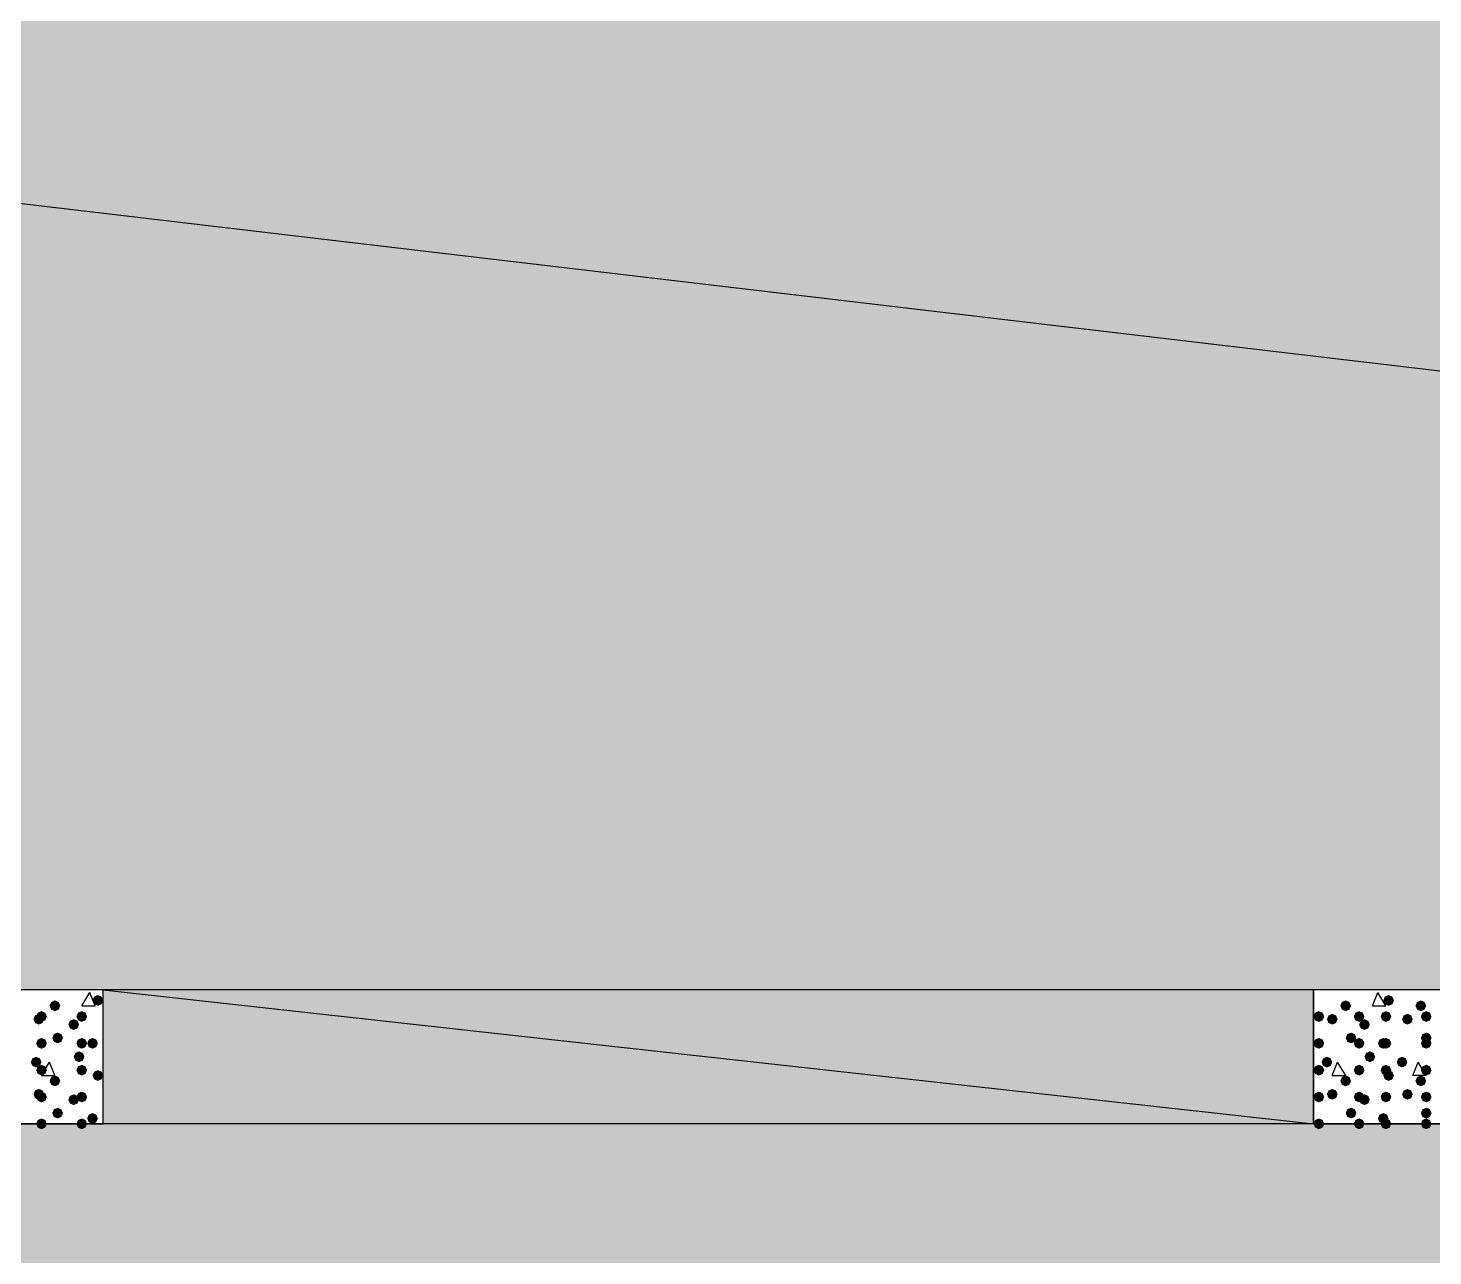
# Model space of a CAD drawing. Header units: millimetres. Extents: x 0 to 420, y 0 to 297.
# Drawn here: x 88.82 to 110.98, y 119.37 to 138.75 of the extents above; entities that cross this region are included whole.
import ezdxf

# ---------------------------------------------------------------- set-up
doc = ezdxf.new("R2010")
doc.units = ezdxf.units.MM
doc.layers.get('0').update_dxf_attribs({"linetype": 'CONTINUOUS'})

msp = doc.modelspace()

# ---------------------------------------------------------------- hatches: boundary and pattern name
at = {"true_color": 0x000008}
h = msp.add_hatch(color=0, dxfattribs=at)
h.paths.add_polyline_path([(193.844333, 142.621), (32.469667, 142.621), (193.844333, 123.571)], flags=0)
h.paths.add_polyline_path([(32.469667, 142.621), (193.844333, 123.571), (32.469667, 123.571)], flags=0)
at = {"true_color": 0x000007}
for points in [[(90.000667, 123.401667), (89.975796, 123.341871), (89.916, 123.317), (89.856204, 123.341871), (89.831333, 123.401667), (89.856204, 123.461462), (89.916, 123.486333), (89.975796, 123.461463)], [(110.363, 123.401667), (110.338129, 123.341871), (110.278333, 123.317), (110.218538, 123.341871), (110.193667, 123.401667), (110.218537, 123.461462), (110.278333, 123.486333), (110.338129, 123.461463)], [(89.111667, 123.147667), (89.086796, 123.087871), (89.027, 123.063), (88.967204, 123.087871), (88.942333, 123.147667), (88.967204, 123.207462), (89.027, 123.232333), (89.086796, 123.207463)], [(89.323333, 123.317), (89.298463, 123.257204), (89.238667, 123.232333), (89.178871, 123.257204), (89.154, 123.317), (89.178871, 123.376796), (89.238667, 123.401667), (89.298462, 123.376796)], [(89.746667, 123.147667), (89.721796, 123.087871), (89.662, 123.063), (89.602204, 123.087871), (89.577333, 123.147667), (89.602204, 123.207462), (89.662, 123.232333), (89.721796, 123.207463)], [(109.262333, 123.147667), (109.237463, 123.087871), (109.177667, 123.063), (109.117871, 123.087871), (109.093, 123.147667), (109.117871, 123.207462), (109.177667, 123.232333), (109.237462, 123.207463)], [(109.685667, 123.317), (109.660796, 123.257204), (109.601, 123.232333), (109.541204, 123.257204), (109.516333, 123.317), (109.541204, 123.376796), (109.601, 123.401667), (109.660796, 123.376796)], [(109.897333, 123.147667), (109.872463, 123.087871), (109.812667, 123.063), (109.752871, 123.087871), (109.728, 123.147667), (109.752871, 123.207462), (109.812667, 123.232333), (109.872462, 123.207463)], [(110.320667, 123.147667), (110.295796, 123.087871), (110.236, 123.063), (110.176204, 123.087871), (110.151333, 123.147667), (110.176204, 123.207462), (110.236, 123.232333), (110.295796, 123.207463)], [(110.871, 123.317), (110.846129, 123.257204), (110.786333, 123.232333), (110.726537, 123.257204), (110.701667, 123.317), (110.726537, 123.376796), (110.786333, 123.401667), (110.846129, 123.376796)], [(110.955667, 123.147667), (110.930796, 123.087871), (110.871, 123.063), (110.811204, 123.087871), (110.786333, 123.147667), (110.811204, 123.207462), (110.871, 123.232333), (110.930796, 123.207463)], [(89.069333, 123.105333), (89.044462, 123.045538), (88.984667, 123.020667), (88.924871, 123.045538), (88.9, 123.105333), (88.924871, 123.165129), (88.984667, 123.19), (89.044462, 123.165129)], [(89.619667, 123.020667), (89.594796, 122.960871), (89.535, 122.936), (89.475204, 122.960871), (89.450333, 123.020667), (89.475204, 123.080462), (89.535, 123.105333), (89.594796, 123.080463)], [(109.474, 123.105333), (109.449129, 123.045538), (109.389333, 123.020667), (109.329538, 123.045538), (109.304667, 123.105333), (109.329537, 123.165129), (109.389333, 123.19), (109.449129, 123.165129)], [(109.982, 123.020667), (109.957129, 122.960871), (109.897333, 122.936), (109.837538, 122.960871), (109.812667, 123.020667), (109.837537, 123.080462), (109.897333, 123.105333), (109.957129, 123.080463)], [(110.659333, 123.105333), (110.634462, 123.045538), (110.574667, 123.020667), (110.514871, 123.045538), (110.49, 123.105333), (110.514871, 123.165129), (110.574667, 123.19), (110.634462, 123.165129)], [(89.111667, 122.724333), (89.086796, 122.664537), (89.027, 122.639667), (88.967204, 122.664537), (88.942333, 122.724333), (88.967204, 122.784129), (89.027, 122.809), (89.086796, 122.784129)], [(89.365667, 122.809), (89.340796, 122.749204), (89.281, 122.724333), (89.221204, 122.749204), (89.196333, 122.809), (89.221204, 122.868796), (89.281, 122.893667), (89.340796, 122.868796)], [(89.746667, 122.724333), (89.721796, 122.664537), (89.662, 122.639667), (89.602204, 122.664537), (89.577333, 122.724333), (89.602204, 122.784129), (89.662, 122.809), (89.721796, 122.784129)], [(89.916, 122.724333), (89.891129, 122.664537), (89.831333, 122.639667), (89.771537, 122.664537), (89.746667, 122.724333), (89.771537, 122.784129), (89.831333, 122.809), (89.891129, 122.784129)], [(109.262333, 122.724333), (109.237463, 122.664537), (109.177667, 122.639667), (109.117871, 122.664537), (109.093, 122.724333), (109.117871, 122.784129), (109.177667, 122.809), (109.237462, 122.784129)], [(109.770333, 122.809), (109.745463, 122.749204), (109.685667, 122.724333), (109.625871, 122.749204), (109.601, 122.809), (109.625871, 122.868796), (109.685667, 122.893667), (109.745462, 122.868796)], [(109.897333, 122.724333), (109.872463, 122.664537), (109.812667, 122.639667), (109.752871, 122.664537), (109.728, 122.724333), (109.752871, 122.784129), (109.812667, 122.809), (109.872462, 122.784129)], [(110.278333, 122.724333), (110.253463, 122.664537), (110.193667, 122.639667), (110.133871, 122.664537), (110.109, 122.724333), (110.133871, 122.784129), (110.193667, 122.809), (110.253462, 122.784129)], [(110.320667, 122.724333), (110.295796, 122.664537), (110.236, 122.639667), (110.176204, 122.664537), (110.151333, 122.724333), (110.176204, 122.784129), (110.236, 122.809), (110.295796, 122.784129)], [(110.955667, 122.809), (110.930796, 122.749204), (110.871, 122.724333), (110.811204, 122.749204), (110.786333, 122.809), (110.811204, 122.868796), (110.871, 122.893667), (110.930796, 122.868796)], [(110.955667, 122.724333), (110.930796, 122.664537), (110.871, 122.639667), (110.811204, 122.664537), (110.786333, 122.724333), (110.811204, 122.784129), (110.871, 122.809), (110.930796, 122.784129)], [(89.704333, 122.512667), (89.679462, 122.452871), (89.619667, 122.428), (89.559871, 122.452871), (89.535, 122.512667), (89.559871, 122.572462), (89.619667, 122.597333), (89.679462, 122.572463)], [(110.066667, 122.512667), (110.041796, 122.452871), (109.982, 122.428), (109.922204, 122.452871), (109.897333, 122.512667), (109.922204, 122.572462), (109.982, 122.597333), (110.041796, 122.572463)], [(89.027, 122.428), (89.002129, 122.368204), (88.942333, 122.343333), (88.882538, 122.368204), (88.857667, 122.428), (88.882537, 122.487796), (88.942333, 122.512667), (89.002129, 122.487796)], [(89.111667, 122.301), (89.086796, 122.241204), (89.027, 122.216333), (88.967204, 122.241204), (88.942333, 122.301), (88.967204, 122.360796), (89.027, 122.385667), (89.086796, 122.360796)], [(89.746667, 122.301), (89.721796, 122.241204), (89.662, 122.216333), (89.602204, 122.241204), (89.577333, 122.301), (89.602204, 122.360796), (89.662, 122.385667), (89.721796, 122.360796)], [(109.262333, 122.301), (109.237463, 122.241204), (109.177667, 122.216333), (109.117871, 122.241204), (109.093, 122.301), (109.117871, 122.360796), (109.177667, 122.385667), (109.237462, 122.360796)], [(109.389333, 122.428), (109.364462, 122.368204), (109.304667, 122.343333), (109.244871, 122.368204), (109.22, 122.428), (109.244871, 122.487796), (109.304667, 122.512667), (109.364462, 122.487796)], [(109.897333, 122.301), (109.872463, 122.241204), (109.812667, 122.216333), (109.752871, 122.241204), (109.728, 122.301), (109.752871, 122.360796), (109.812667, 122.385667), (109.872462, 122.360796)], [(110.320667, 122.301), (110.295796, 122.241204), (110.236, 122.216333), (110.176204, 122.241204), (110.151333, 122.301), (110.176204, 122.360796), (110.236, 122.385667), (110.295796, 122.360796)], [(110.574667, 122.428), (110.549796, 122.368204), (110.49, 122.343333), (110.430204, 122.368204), (110.405333, 122.428), (110.430204, 122.487796), (110.49, 122.512667), (110.549796, 122.487796)], [(110.955667, 122.301), (110.930796, 122.241204), (110.871, 122.216333), (110.811204, 122.241204), (110.786333, 122.301), (110.811204, 122.360796), (110.871, 122.385667), (110.930796, 122.360796)], [(89.323333, 122.131667), (89.298463, 122.071871), (89.238667, 122.047), (89.178871, 122.071871), (89.154, 122.131667), (89.178871, 122.191462), (89.238667, 122.216333), (89.298462, 122.191463)], [(90.000667, 122.216333), (89.975796, 122.156537), (89.916, 122.131667), (89.856204, 122.156537), (89.831333, 122.216333), (89.856204, 122.276129), (89.916, 122.301), (89.975796, 122.276129)], [(109.685667, 122.131667), (109.660796, 122.071871), (109.601, 122.047), (109.541204, 122.071871), (109.516333, 122.131667), (109.541204, 122.191462), (109.601, 122.216333), (109.660796, 122.191463)], [(110.363, 122.216333), (110.338129, 122.156537), (110.278333, 122.131667), (110.218538, 122.156537), (110.193667, 122.216333), (110.218537, 122.276129), (110.278333, 122.301), (110.338129, 122.276129)], [(110.871, 122.131667), (110.846129, 122.071871), (110.786333, 122.047), (110.726537, 122.071871), (110.701667, 122.131667), (110.726537, 122.191462), (110.786333, 122.216333), (110.846129, 122.191463)], [(89.069333, 121.92), (89.044462, 121.860204), (88.984667, 121.835333), (88.924871, 121.860204), (88.9, 121.92), (88.924871, 121.979796), (88.984667, 122.004667), (89.044462, 121.979796)], [(89.111667, 121.877667), (89.086796, 121.817871), (89.027, 121.793), (88.967204, 121.817871), (88.942333, 121.877667), (88.967204, 121.937462), (89.027, 121.962333), (89.086796, 121.937463)], [(89.619667, 121.835333), (89.594796, 121.775538), (89.535, 121.750667), (89.475204, 121.775538), (89.450333, 121.835333), (89.475204, 121.895129), (89.535, 121.92), (89.594796, 121.895129)], [(89.746667, 121.877667), (89.721796, 121.817871), (89.662, 121.793), (89.602204, 121.817871), (89.577333, 121.877667), (89.602204, 121.937462), (89.662, 121.962333), (89.721796, 121.937463)], [(109.262333, 121.877667), (109.237463, 121.817871), (109.177667, 121.793), (109.117871, 121.817871), (109.093, 121.877667), (109.117871, 121.937462), (109.177667, 121.962333), (109.237462, 121.937463)], [(109.474, 121.92), (109.449129, 121.860204), (109.389333, 121.835333), (109.329538, 121.860204), (109.304667, 121.92), (109.329537, 121.979796), (109.389333, 122.004667), (109.449129, 121.979796)], [(109.897333, 121.877667), (109.872463, 121.817871), (109.812667, 121.793), (109.752871, 121.817871), (109.728, 121.877667), (109.752871, 121.937462), (109.812667, 121.962333), (109.872462, 121.937463)], [(109.982, 121.835333), (109.957129, 121.775538), (109.897333, 121.750667), (109.837538, 121.775538), (109.812667, 121.835333), (109.837537, 121.895129), (109.897333, 121.92), (109.957129, 121.895129)], [(110.320667, 121.877667), (110.295796, 121.817871), (110.236, 121.793), (110.176204, 121.817871), (110.151333, 121.877667), (110.176204, 121.937462), (110.236, 121.962333), (110.295796, 121.937463)], [(110.659333, 121.92), (110.634462, 121.860204), (110.574667, 121.835333), (110.514871, 121.860204), (110.49, 121.92), (110.514871, 121.979796), (110.574667, 122.004667), (110.634462, 121.979796)], [(110.955667, 121.877667), (110.930796, 121.817871), (110.871, 121.793), (110.811204, 121.817871), (110.786333, 121.877667), (110.811204, 121.937462), (110.871, 121.962333), (110.930796, 121.937463)], [(89.365667, 121.623667), (89.340796, 121.563871), (89.281, 121.539), (89.221204, 121.563871), (89.196333, 121.623667), (89.221204, 121.683462), (89.281, 121.708333), (89.340796, 121.683463)], [(109.770333, 121.623667), (109.745463, 121.563871), (109.685667, 121.539), (109.625871, 121.563871), (109.601, 121.623667), (109.625871, 121.683462), (109.685667, 121.708333), (109.745462, 121.683463)], [(110.955667, 121.623667), (110.930796, 121.563871), (110.871, 121.539), (110.811204, 121.563871), (110.786333, 121.623667), (110.811204, 121.683462), (110.871, 121.708333), (110.930796, 121.683463)], [(89.111667, 121.454333), (89.086796, 121.394537), (89.027, 121.369667), (88.967204, 121.394537), (88.942333, 121.454333), (88.967204, 121.514129), (89.027, 121.539), (89.086796, 121.514129)], [(89.746667, 121.454333), (89.721796, 121.394537), (89.662, 121.369667), (89.602204, 121.394537), (89.577333, 121.454333), (89.602204, 121.514129), (89.662, 121.539), (89.721796, 121.514129)], [(89.916, 121.539), (89.891129, 121.479204), (89.831333, 121.454333), (89.771537, 121.479204), (89.746667, 121.539), (89.771537, 121.598796), (89.831333, 121.623667), (89.891129, 121.598796)], [(109.262333, 121.454333), (109.237463, 121.394537), (109.177667, 121.369667), (109.117871, 121.394537), (109.093, 121.454333), (109.117871, 121.514129), (109.177667, 121.539), (109.237462, 121.514129)], [(109.897333, 121.454333), (109.872463, 121.394537), (109.812667, 121.369667), (109.752871, 121.394537), (109.728, 121.454333), (109.752871, 121.514129), (109.812667, 121.539), (109.872462, 121.514129)], [(110.278333, 121.539), (110.253463, 121.479204), (110.193667, 121.454333), (110.133871, 121.479204), (110.109, 121.539), (110.133871, 121.598796), (110.193667, 121.623667), (110.253462, 121.598796)], [(110.320667, 121.454333), (110.295796, 121.394537), (110.236, 121.369667), (110.176204, 121.394537), (110.151333, 121.454333), (110.176204, 121.514129), (110.236, 121.539), (110.295796, 121.514129)], [(110.955667, 121.454333), (110.930796, 121.394537), (110.871, 121.369667), (110.811204, 121.394537), (110.786333, 121.454333), (110.811204, 121.514129), (110.871, 121.539), (110.930796, 121.514129)]]:
    msp.add_hatch(color=0, dxfattribs=at).paths.add_polyline_path(points, flags=0)
at = {"true_color": 0x000008}
h = msp.add_hatch(color=0, dxfattribs=at)
h.paths.add_polyline_path([(109.093, 123.571), (90.000667, 123.571), (109.093, 121.454333)], flags=0)
h.paths.add_polyline_path([(90.000667, 123.571), (109.093, 121.454333), (90.000667, 121.454333)], flags=0)
h = msp.add_hatch(color=0, dxfattribs=at)
h.paths.add_polyline_path([(378.544667, 121.454333), (32.469667, 121.454333), (378.544667, 102.362)], flags=0)
h.paths.add_polyline_path([(32.469667, 121.454333), (378.544667, 102.362), (32.469667, 102.362)], flags=0)

# ---------------------------------------------------------------- linework, layer by layer
at = {"color": 0, "true_color": 0x000008}
for points in [[(193.844333, 142.621), (32.469667, 142.621), (193.844333, 123.571)], [(32.469667, 142.621), (193.844333, 123.571), (32.469667, 123.571)], [(109.093, 123.571), (90.000667, 123.571), (109.093, 121.454333)], [(90.000667, 123.571), (109.093, 121.454333), (90.000667, 121.454333)], [(378.544667, 121.454333), (32.469667, 121.454333), (378.544667, 102.362)]]:
    msp.add_lwpolyline(points, close=True, dxfattribs=at)
at = {"color": 0, "true_color": 0x000007}
for points in [[(87.884, 123.571), (87.884, 121.454333), (90.000667, 121.454333), (90.000667, 123.571)], [(109.093, 123.571), (109.093, 121.454333), (111.209667, 121.454333), (111.209667, 123.571)]]:
    msp.add_lwpolyline(points, close=True, dxfattribs=at)
for points in [[(89.662, 123.317), (89.789, 123.528667)], [(89.873667, 123.317), (89.789, 123.528667)], [(110.024333, 123.317), (110.109, 123.528667)], [(110.236, 123.317), (110.109, 123.528667)], [(89.662, 123.317), (89.873667, 123.317)], [(110.024333, 123.317), (110.236, 123.317)], [(89.027, 122.216333), (89.154, 122.428)], [(89.238667, 122.216333), (89.154, 122.428)], [(109.389333, 122.216333), (109.474, 122.428)], [(109.601, 122.216333), (109.474, 122.428)], [(110.871, 122.216333), (110.659333, 122.216333), (110.744, 122.428)], [(110.871, 122.216333), (110.744, 122.428)], [(89.027, 122.216333), (89.238667, 122.216333)], [(109.389333, 122.216333), (109.601, 122.216333)]]:
    msp.add_lwpolyline(points, dxfattribs=at)

doc.saveas('drawing.dxf')
